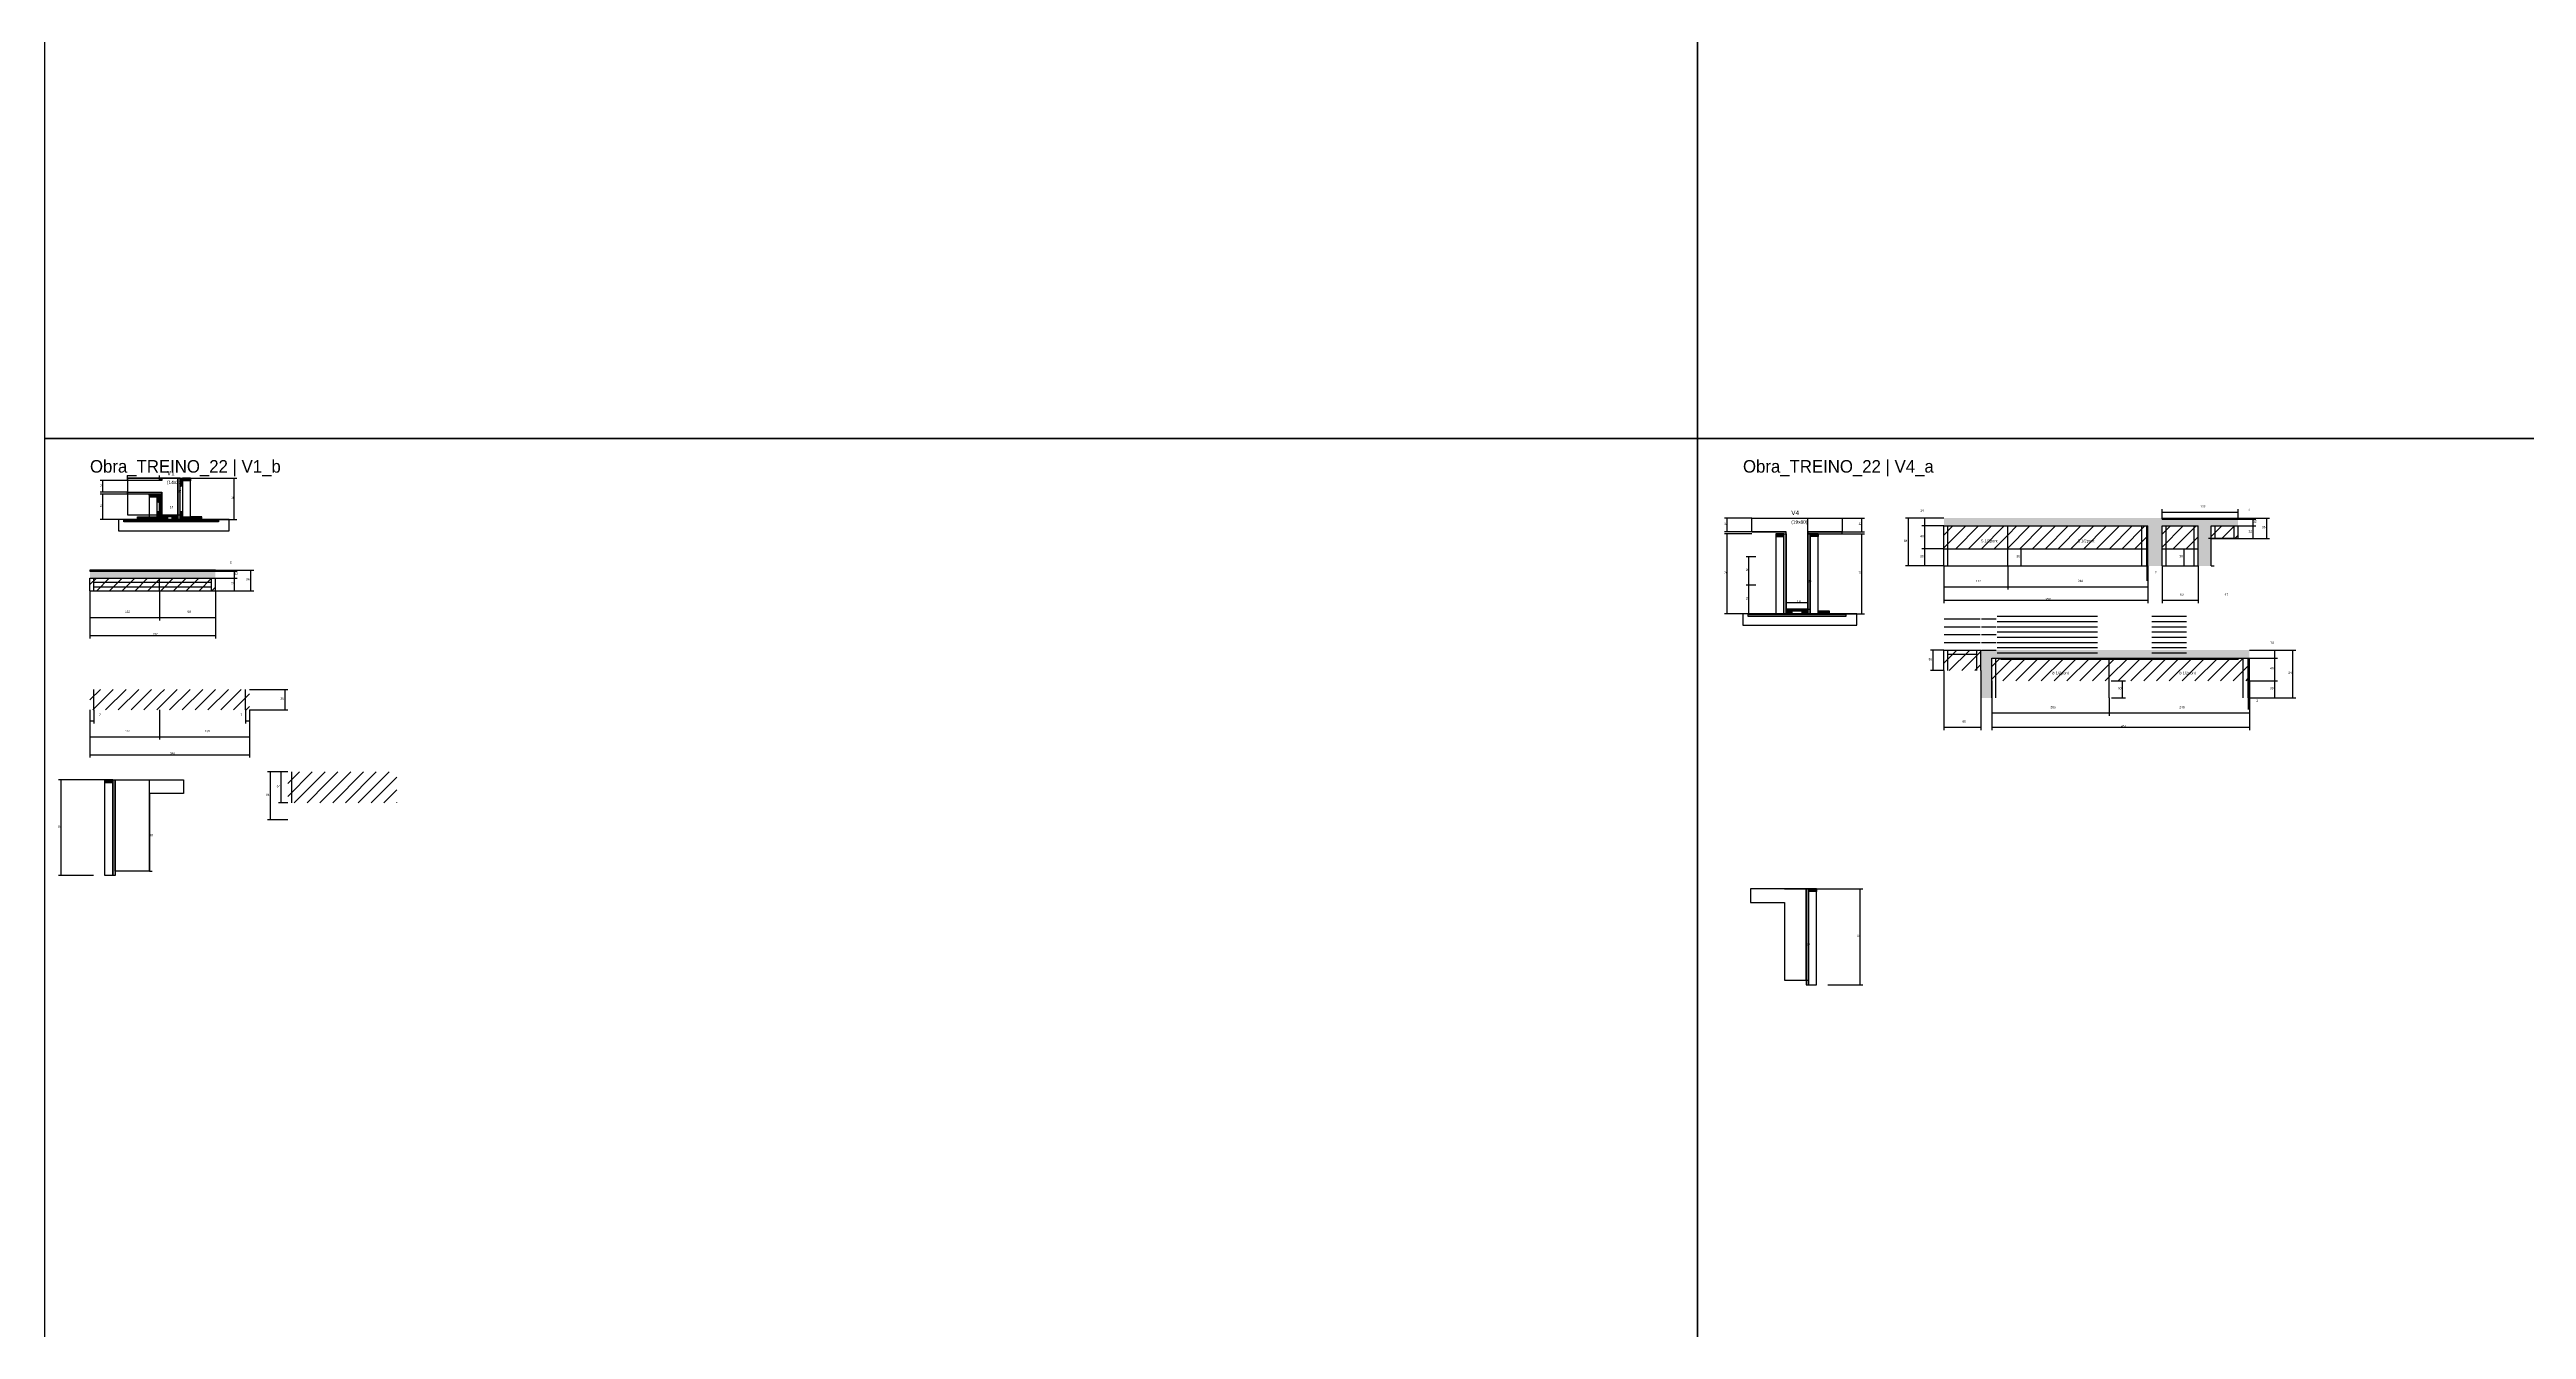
# Model space of a CAD drawing. Header units: metres. Extents: x -41 to 34800, y -36000 to 1848.
# Drawn here: x 26109 to 30455, y -26763 to -24518 of the extents above; entities that cross this region are included whole.
import ezdxf

# ---------------------------------------------------------------- set-up
doc = ezdxf.new("R2010")
doc.units = ezdxf.units.M
for name, color, linetype in [('CELL_BORDER', 8, 'Continuous'), ('CONCRETO', 251, 'Continuous'), ('COTA', 4, 'Continuous'), ('Cota Seção (2x)', 4, 'Continuous'), ('Hachura', 253, 'Continuous'), ('LABEL_ID', 3, 'Continuous'), ('Madeira', 126, 'Continuous'), ('NOMENCLATURA', 7, 'Continuous'), ('Painéis', 200, 'Continuous'), ('SARR_2.2x7', 40, 'Continuous'), ('SCO-___-LAJ', 4, 'Continuous'), ('Texto Seção', 7, 'Continuous')]:
    doc.layers.add(name, color=color, linetype=linetype)

msp = doc.modelspace()

# ---------------------------------------------------------------- hatches: boundary and pattern name
at = {"layer": 'COTA'}
h = msp.add_hatch(dxfattribs=at)
h.set_pattern_fill('AR-CONC', scale=0.03)
h.paths.add_polyline_path([(29815.5, -25353.6), (29878.5, -25353.6), (29878.5, -25423.6), (29901.5, -25423.6), (29901.5, -25375.6), (29901.5, -25353.6), (29948.5, -25353.6), (29948.5, -25341.6), (29815.5, -25341.6), (29815.5, -25339.6), (29432.5, -25339.6), (29432.5, -25353.6), (29790.5, -25353.6), (29790.5, -25423.6), (29815.5, -25423.6)])
h = msp.add_hatch(dxfattribs=at)
h.set_pattern_fill('AR-CONC', scale=0.03)
h.paths.add_polyline_path([(26400, -25433.1), (26180, -25433.1), (26180, -25445.1), (26400, -25445.1)])
h = msp.add_hatch(dxfattribs=at)
h.set_pattern_fill('AR-CONC', scale=0.03)
h.paths.add_polyline_path([(29516.5, -25585.2), (29968.5, -25585.2), (29968.5, -25571.2), (29497.5, -25571.2), (29497.5, -25607.2), (29497.5, -25655.2), (29516.5, -25655.2)])
at = {"layer": 'Hachura'}
h = msp.add_hatch(color=8, dxfattribs=at)
h.dxf.hatch_style = 1
h.paths.add_polyline_path([(26302, -25270), (26306, -25270), (26306, -25270), (26306, -25274), (26306, -25274), (26302, -25274), (26302, -25274), (26302, -25270)])
h = msp.add_hatch(color=8, dxfattribs=at)
h.dxf.hatch_style = 1
h.paths.add_polyline_path([(26338, -25270), (26334, -25270), (26334, -25270), (26334, -25342), (26334, -25342), (26338, -25342), (26338, -25342), (26338, -25270)])
h = msp.add_hatch(dxfattribs=at)
h.set_pattern_fill('ANSI31', scale=0.5)
h.paths.add_polyline_path([(26342.4, -25284), (26338, -25284), (26338, -25284), (26338, -25270), (26338, -25270), (26342.4, -25270), (26342.4, -25270), (26342.4, -25284)])
h = msp.add_hatch(dxfattribs=at)
h.set_pattern_fill('ANSI31', scale=0.5)
h.paths.add_polyline_path([(26356.4, -25270), (26356.4, -25274.4), (26356.4, -25274.4), (26342.4, -25274.4), (26342.4, -25274.4), (26342.4, -25270), (26342.4, -25270), (26356.4, -25270)])
h = msp.add_hatch(color=8, dxfattribs=at)
h.dxf.hatch_style = 1
h.paths.add_polyline_path([(26246, -25298), (26246, -25294), (26246, -25294), (26306, -25294), (26306, -25294), (26306, -25298), (26306, -25298), (26246, -25298)])
h = msp.add_hatch(dxfattribs=at)
h.set_pattern_fill('ANSI31', scale=0.5)
h.paths.add_polyline_path([(26283.6, -25298), (26283.6, -25302.4), (26283.6, -25302.4), (26297.6, -25302.4), (26297.6, -25302.4), (26297.6, -25298), (26297.6, -25298), (26283.6, -25298)])
h = msp.add_hatch(dxfattribs=at)
h.set_pattern_fill('ANSI31', scale=0.5)
h.paths.add_polyline_path([(26302, -25312), (26297.6, -25312), (26297.6, -25312), (26297.6, -25298), (26297.6, -25298), (26302, -25298), (26302, -25298), (26302, -25312)])
h = msp.add_hatch(dxfattribs=at)
h.set_pattern_fill('ANSI31', scale=0.5)
h.paths.add_polyline_path([(26302, -25342), (26297.6, -25342), (26297.6, -25342), (26297.6, -25328), (26297.6, -25328), (26302, -25328), (26302, -25328), (26302, -25342)])
h = msp.add_hatch(color=8, dxfattribs=at)
h.dxf.hatch_style = 1
h.paths.add_polyline_path([(26302, -25298), (26306, -25298), (26306, -25298), (26306, -25342), (26306, -25342), (26302, -25342), (26302, -25342), (26302, -25298)])
h = msp.add_hatch(color=8, dxfattribs=at)
h.dxf.hatch_style = 1
h.paths.add_polyline_path([(26306, -25337.6), (26306, -25334), (26306, -25334), (26334, -25334), (26334, -25334), (26334, -25337.6), (26334, -25337.6), (26306, -25337.6)])
h = msp.add_hatch(dxfattribs=at)
h.set_pattern_fill('ANSI31', scale=0.5)
h.paths.add_polyline_path([(26342.4, -25342), (26338, -25342), (26338, -25342), (26338, -25328), (26338, -25328), (26342.4, -25328), (26342.4, -25328), (26342.4, -25342)])
h = msp.add_hatch(dxfattribs=at)
h.set_pattern_fill('ANSI31', scale=0.5)
h.paths.add_polyline_path([(26263.6, -25342), (26263.6, -25337.6), (26263.6, -25337.6), (26283.6, -25337.6), (26283.6, -25337.6), (26283.6, -25342), (26283.6, -25342), (26263.6, -25342)])
h = msp.add_hatch(dxfattribs=at)
h.set_pattern_fill('ANSI31', scale=0.5)
h.paths.add_polyline_path([(26297.6, -25337.6), (26297.6, -25342), (26297.6, -25342), (26283.6, -25342), (26283.6, -25342), (26283.6, -25337.6), (26283.6, -25337.6), (26297.6, -25337.6)])
h = msp.add_hatch(dxfattribs=at)
h.set_pattern_fill('ANSI31', scale=0.5)
h.paths.add_polyline_path([(26306, -25342), (26306, -25337.6), (26306, -25337.6), (26316, -25337.6), (26316, -25337.6), (26316, -25342), (26316, -25342), (26306, -25342)])
h = msp.add_hatch(dxfattribs=at)
h.set_pattern_fill('ANSI31', scale=0.5)
h.paths.add_polyline_path([(26324, -25342), (26324, -25337.6), (26324, -25337.6), (26334, -25337.6), (26334, -25337.6), (26334, -25342), (26334, -25342), (26324, -25342)])
h = msp.add_hatch(dxfattribs=at)
h.set_pattern_fill('ANSI31', scale=0.5)
h.paths.add_polyline_path([(26356.4, -25337.6), (26356.4, -25342), (26356.4, -25342), (26342.4, -25342), (26342.4, -25342), (26342.4, -25337.6), (26342.4, -25337.6), (26356.4, -25337.6)])
h = msp.add_hatch(dxfattribs=at)
h.set_pattern_fill('ANSI31', scale=0.5)
h.paths.add_polyline_path([(26376.4, -25342), (26376.4, -25337.6), (26376.4, -25337.6), (26356.4, -25337.6), (26356.4, -25337.6), (26356.4, -25342), (26356.4, -25342), (26376.4, -25342)])
h = msp.add_hatch(dxfattribs=at)
h.set_pattern_fill('ANSI31', scale=0.5)
h.paths.add_polyline_path([(29137.8, -25367.6), (29137.8, -25372), (29137.8, -25372), (29151.8, -25372), (29151.8, -25372), (29151.8, -25367.6), (29151.8, -25367.6), (29137.8, -25367.6)])
h = msp.add_hatch(color=8, dxfattribs=at)
h.dxf.hatch_style = 1
h.paths.add_polyline_path([(29151.8, -25367.6), (29155.8, -25367.6), (29155.8, -25367.6), (29155.8, -25507.6), (29155.8, -25507.6), (29151.8, -25507.6), (29151.8, -25507.6), (29151.8, -25367.6)])
h = msp.add_hatch(color=8, dxfattribs=at)
h.dxf.hatch_style = 1
h.paths.add_polyline_path([(29253.8, -25367.6), (29253.8, -25363.6), (29253.8, -25363.6), (29193.8, -25363.6), (29193.8, -25363.6), (29193.8, -25367.6), (29193.8, -25367.6), (29253.8, -25367.6)])
h = msp.add_hatch(color=8, dxfattribs=at)
h.dxf.hatch_style = 1
h.paths.add_polyline_path([(29197.8, -25367.6), (29193.8, -25367.6), (29193.8, -25367.6), (29193.8, -25507.6), (29193.8, -25507.6), (29197.8, -25507.6), (29197.8, -25507.6), (29197.8, -25367.6)])
h = msp.add_hatch(dxfattribs=at)
h.set_pattern_fill('ANSI31', scale=0.5)
h.paths.add_polyline_path([(29211.8, -25367.6), (29211.8, -25372), (29211.8, -25372), (29197.8, -25372), (29197.8, -25372), (29197.8, -25367.6), (29197.8, -25367.6), (29211.8, -25367.6)])
h = msp.add_hatch(dxfattribs=at)
h.set_pattern_fill('ANSI31', scale=5)
h.paths.add_polyline_path([(29544.5, -25393.6), (29544.5, -25353.6), (29432.5, -25353.6), (29432.5, -25393.6)])
h = msp.add_hatch(dxfattribs=at)
h.set_pattern_fill('ANSI31', scale=5)
h.paths.add_polyline_path([(29432.5, -25353.6), (29432.5, -25393.6), (29544.5, -25393.6), (29544.5, -25353.6)])
h = msp.add_hatch(dxfattribs=at)
h.set_pattern_fill('ANSI31', scale=5)
h.paths.add_polyline_path([(29544.5, -25353.6), (29544.5, -25393.6), (29788.5, -25393.6), (29788.5, -25353.6)])
h = msp.add_hatch(dxfattribs=at)
h.set_pattern_fill('ANSI31', scale=5)
h.paths.add_polyline_path([(29788.5, -25393.6), (29788.5, -25353.6), (29544.5, -25353.6), (29544.5, -25393.6)])
h = msp.add_hatch(dxfattribs=at)
h.set_pattern_fill('ANSI31', scale=5)
h.paths.add_polyline_path([(29948.5, -25341.6), (29948.5, -25339.6), (29815.5, -25339.6), (29815.5, -25341.6)])
h = msp.add_hatch(dxfattribs=at)
h.set_pattern_fill('ANSI31', scale=5)
h.paths.add_polyline_path([(29878.5, -25393.6), (29878.5, -25353.6), (29815.5, -25353.6), (29815.5, -25393.6)])
h = msp.add_hatch(dxfattribs=at)
h.set_pattern_fill('ANSI31', scale=5)
h.paths.add_polyline_path([(29815.5, -25393.6), (29878.5, -25393.6), (29878.5, -25353.6), (29815.5, -25353.6)])
h = msp.add_hatch(dxfattribs=at)
h.set_pattern_fill('ANSI31', scale=5)
h.paths.add_polyline_path([(29948.5, -25375.6), (29948.5, -25353.6), (29901.5, -25353.6), (29901.5, -25375.6)])
h = msp.add_hatch(dxfattribs=at)
h.set_pattern_fill('ANSI31', scale=5)
h.paths.add_polyline_path([(29948.5, -25375.6), (29948.5, -25353.6), (29901.5, -25353.6), (29901.5, -25375.6)])
h = msp.add_hatch(dxfattribs=at)
h.set_pattern_fill('ANSI31', scale=5)
h.paths.add_polyline_path([(26400, -25433.1), (26400, -25431.1), (26180, -25431.1), (26180, -25433.1)])
h = msp.add_hatch(dxfattribs=at)
h.set_pattern_fill('ANSI31', scale=5)
h.paths.add_polyline_path([(26180, -25445.1), (26180, -25467.1), (26302, -25467.1), (26302, -25445.1)])
h = msp.add_hatch(dxfattribs=at)
h.set_pattern_fill('ANSI31', scale=5)
h.paths.add_polyline_path([(26302, -25467.1), (26400, -25467.1), (26400, -25445.1), (26302, -25445.1)])
h = msp.add_hatch(color=8, dxfattribs=at)
h.dxf.hatch_style = 1
h.paths.add_polyline_path([(29155.8, -25503.2), (29155.8, -25499.6), (29155.8, -25499.6), (29193.8, -25499.6), (29193.8, -25499.6), (29193.8, -25503.2), (29193.8, -25503.2), (29155.8, -25503.2)])
h = msp.add_hatch(dxfattribs=at)
h.set_pattern_fill('ANSI31', scale=0.5)
h.paths.add_polyline_path([(29155.8, -25507.6), (29155.8, -25503.2), (29155.8, -25503.2), (29165.8, -25503.2), (29165.8, -25503.2), (29165.8, -25507.6), (29165.8, -25507.6), (29155.8, -25507.6)])
h = msp.add_hatch(dxfattribs=at)
h.set_pattern_fill('ANSI31', scale=0.5)
h.paths.add_polyline_path([(29183.8, -25507.6), (29183.8, -25503.2), (29183.8, -25503.2), (29193.8, -25503.2), (29193.8, -25503.2), (29193.8, -25507.6), (29193.8, -25507.6), (29183.8, -25507.6)])
h = msp.add_hatch(dxfattribs=at)
h.set_pattern_fill('ANSI31', scale=0.5)
h.paths.add_polyline_path([(29231.8, -25507.6), (29231.8, -25503.2), (29231.8, -25503.2), (29211.8, -25503.2), (29211.8, -25503.2), (29211.8, -25507.6), (29211.8, -25507.6), (29231.8, -25507.6)])
h = msp.add_hatch(dxfattribs=at)
h.set_pattern_fill('ANSI31', scale=5)
h.paths.add_polyline_path([(29497.5, -25571.2), (29432.5, -25571.2), (29432.5, -25607.2), (29497.5, -25607.2)])
h = msp.add_hatch(dxfattribs=at)
h.set_pattern_fill('ANSI31', scale=5)
h.paths.add_polyline_path([(29722.5, -25625.2), (29722.5, -25585.2), (29516.5, -25585.2), (29516.5, -25625.2)])
h = msp.add_hatch(dxfattribs=at)
h.set_pattern_fill('ANSI31', scale=5)
h.paths.add_polyline_path([(29966.5, -25625.2), (29966.5, -25585.2), (29722.5, -25585.2), (29722.5, -25625.2)])
h = msp.add_hatch(dxfattribs=at)
h.set_pattern_fill('ANSI31', scale=5)
h.paths.add_polyline_path([(26302, -25676.2), (26302, -25640.2), (26180, -25640.2), (26180, -25676.2)])
h = msp.add_hatch(dxfattribs=at)
h.set_pattern_fill('ANSI31', scale=5)
h.paths.add_polyline_path([(26302, -25640.2), (26302, -25676.2), (26460, -25676.2), (26460, -25640.2)])
h = msp.add_hatch(dxfattribs=at)
h.set_pattern_fill('ANSI31', scale=0.5)
h.paths.add_polyline_path([(26206.2, -25798.9), (26206.2, -25803.3), (26206.2, -25803.3), (26220.2, -25803.3), (26220.2, -25803.3), (26220.2, -25798.9), (26220.2, -25798.9), (26206.2, -25798.9)])
h = msp.add_hatch(color=8, dxfattribs=at)
h.dxf.hatch_style = 1
h.paths.add_polyline_path([(26220.2, -25798.9), (26224.2, -25798.9), (26224.2, -25798.9), (26224.2, -25966.9), (26224.2, -25966.9), (26220.2, -25966.9), (26220.2, -25966.9), (26220.2, -25798.9)])
h = msp.add_hatch(dxfattribs=at)
h.set_pattern_fill('ANSI31', scale=5)
h.paths.add_polyline_path([(26596.1, -25838.9), (26596.1, -25784.9), (26527.1, -25784.9), (26527.1, -25838.9)])
h = msp.add_hatch(dxfattribs=at)
h.set_pattern_fill('ANSI31', scale=5)
h.paths.add_polyline_path([(26718.1, -25838.9), (26718.1, -25784.9), (26596.1, -25784.9), (26596.1, -25838.9)])
h = msp.add_hatch(color=8, dxfattribs=at)
h.dxf.hatch_style = 1
h.paths.add_polyline_path([(29195.1, -25990.2), (29191.1, -25990.2), (29191.1, -25990.2), (29191.1, -26158.2), (29191.1, -26158.2), (29195.1, -26158.2), (29195.1, -26158.2), (29195.1, -25990.2)])
h = msp.add_hatch(dxfattribs=at)
h.set_pattern_fill('ANSI31', scale=0.5)
h.paths.add_polyline_path([(29209.1, -25990.2), (29209.1, -25994.6), (29209.1, -25994.6), (29195.1, -25994.6), (29195.1, -25994.6), (29195.1, -25990.2), (29195.1, -25990.2), (29209.1, -25990.2)])

# ---------------------------------------------------------------- linework, layer by layer
at = {"layer": 'CELL_BORDER'}
for points in [[(26100, -25200), (29000, -25200), (29000, -23400), (26100, -23400)], [(29000, -25200), (31900, -25200), (31900, -23400), (29000, -23400)], [(26100, -27000), (29000, -27000), (29000, -25200), (26100, -25200)], [(29000, -27000), (31900, -27000), (31900, -25200), (29000, -25200)]]:
    msp.add_lwpolyline(points, close=True, dxfattribs=at)
at = {"layer": 'CONCRETO'}
for points in [[(26246, -25274), (26246, -25294), (26306, -25294), (26306, -25334), (26334, -25334), (26334, -25290), (26334, -25270), (26306, -25270), (26306, -25274)], [(26246, -25334), (26334, -25334), (26334, -25270), (26246, -25270)], [(29193.8, -25363.6), (29193.8, -25373.6), (29193.8, -25499.6), (29155.8, -25499.6), (29155.8, -25363.6), (29095.8, -25363.6), (29095.8, -25339.6), (29193.8, -25339.6), (29253.8, -25339.6), (29253.8, -25363.6)], [(26224.2, -25818.9), (26224.2, -25798.9), (26344.2, -25798.9), (26344.2, -25822.9), (26284.2, -25822.9), (26284.2, -25958.9), (26224.2, -25958.9), (26224.2, -25818.9)], [(29191.1, -26010.2), (29191.1, -25990.2), (29093.1, -25990.2), (29093.1, -26014.2), (29153.1, -26014.2), (29153.1, -26150.2), (29191.1, -26150.2), (29191.1, -26010.2)]]:
    msp.add_lwpolyline(points, close=True, dxfattribs=at)
at = {"layer": 'COTA'}
for p, q in [((26246, -25274), (26197.6, -25274)), ((26202.6, -25294), (26202.6, -25274)), ((26246, -25274), (26246, -25265)), ((26246, -25270), (26302, -25270)), ((26302, -25270), (26302, -25265)), ((26356.4, -25270), (26437.9, -25270)), ((26432.9, -25342), (26432.9, -25270)), ((26246, -25294), (26197.6, -25294)), ((26246, -25298), (26197.6, -25298)), ((26202.6, -25342), (26202.6, -25298)), ((29815.5, -25339.6), (29815.5, -25324.3)), ((29815.5, -25329.3), (29948.5, -25329.3)), ((29948.5, -25339.6), (29948.5, -25324.3)), ((26263.6, -25342), (26197.6, -25342)), ((26376.4, -25342), (26437.9, -25342)), ((29095.8, -25339.6), (29047.5, -25339.6)), ((29095.8, -25363.6), (29047.5, -25363.6)), ((29095.8, -25367.6), (29047.5, -25367.6)), ((29052.5, -25363.6), (29052.5, -25339.6)), ((29052.5, -25507.6), (29052.5, -25367.6)), ((29211.8, -25367.6), (29293.3, -25367.6)), ((29253.8, -25339.6), (29293.3, -25339.6)), ((29253.8, -25363.6), (29293.3, -25363.6)), ((29288.3, -25363.6), (29288.3, -25339.6)), ((29288.3, -25507.6), (29288.3, -25367.6)), ((29432.5, -25339.6), (29365.3, -25339.6)), ((29370.3, -25423.6), (29370.3, -25339.6)), ((29432.5, -25339.6), (29394, -25339.6)), ((29432.5, -25353.6), (29394, -25353.6)), ((29432.5, -25353.6), (29394, -25353.6)), ((29399, -25353.6), (29399, -25339.6)), ((29399, -25393.6), (29399, -25353.6)), ((29948.5, -25375.6), (29896.5, -25375.6)), ((29901.5, -25423.6), (29901.5, -25375.6)), ((29948.5, -25339.6), (29980, -25339.6)), ((29948.5, -25339.6), (30003.8, -25339.6)), ((29948.5, -25341.6), (29980, -25341.6)), ((29948.5, -25341.6), (29980, -25341.6)), ((29948.5, -25353.6), (29980, -25353.6)), ((29948.5, -25353.6), (29980, -25353.6)), ((29948.5, -25375.6), (29980, -25375.6)), ((29948.5, -25375.6), (30003.8, -25375.6)), ((29975, -25341.6), (29975, -25339.6)), ((29975, -25353.6), (29975, -25341.6)), ((29975, -25375.6), (29975, -25353.6)), ((29998.8, -25375.6), (29998.8, -25339.6)), ((29102.8, -25407.6), (29085.3, -25407.6)), ((29090.3, -25457.6), (29090.3, -25407.6)), ((29432.5, -25393.6), (29394, -25393.6)), ((29432.5, -25393.6), (29394, -25393.6)), ((29399, -25423.6), (29399, -25393.6)), ((29548, -25393.6), (29573, -25393.6)), ((29568, -25423.6), (29568, -25393.6)), ((29847, -25393.6), (29858.8, -25393.6)), ((29853.8, -25423.6), (29853.8, -25393.6)), ((26400, -25431.1), (26467.3, -25431.1)), ((26400, -25431.1), (26438.5, -25431.1)), ((26400, -25433.1), (26438.5, -25433.1)), ((26400, -25433.1), (26438.5, -25433.1)), ((26400, -25445.1), (26438.5, -25445.1)), ((26400, -25445.1), (26438.5, -25445.1)), ((26433.5, -25433.1), (26433.5, -25431.1)), ((26433.5, -25445.1), (26433.5, -25433.1)), ((26433.5, -25467.1), (26433.5, -25445.1)), ((26462.3, -25467.1), (26462.3, -25431.1)), ((29102.8, -25457.6), (29085.3, -25457.6)), ((29102.8, -25457.6), (29085.3, -25457.6)), ((29090.3, -25507.6), (29090.3, -25457.6)), ((29432.5, -25423.6), (29365.3, -25423.6)), ((29432.5, -25423.6), (29394, -25423.6)), ((29432.5, -25423.6), (29432.5, -25465.1)), ((29432.5, -25423.6), (29432.5, -25488.8)), ((29432.5, -25460.1), (29544.5, -25460.1)), ((29544.5, -25423.6), (29544.5, -25465.1)), ((29544.5, -25423.6), (29544.5, -25465.1)), ((29544.5, -25460.1), (29790.5, -25460.1)), ((29548.8, -25423.6), (29573, -25423.6)), ((29788.5, -25423.6), (29788.5, -25449.8)), ((29788.5, -25444.8), (29790.5, -25444.8)), ((29790.5, -25423.6), (29790.5, -25465.1)), ((29790.5, -25423.6), (29790.5, -25488.8)), ((29790.5, -25423.6), (29790.5, -25449.8)), ((29815.5, -25423.6), (29815.5, -25488.8)), ((29847, -25423.6), (29858.8, -25423.6)), ((29878.5, -25423.6), (29878.5, -25488.8)), ((29901.5, -25423.6), (29906.5, -25423.6)), ((26180, -25467.1), (26180, -25519.2)), ((26180, -25467.1), (26180, -25550.8)), ((26302, -25467.1), (26302, -25519.2)), ((26302, -25467.1), (26302, -25519.2)), ((26400, -25467.1), (26438.5, -25467.1)), ((26400, -25467.1), (26400, -25519.2)), ((26400, -25467.1), (26400, -25550.8)), ((26400, -25467.1), (26467.3, -25467.1)), ((29117.8, -25507.6), (29047.5, -25507.6)), ((29102.8, -25507.6), (29085.3, -25507.6)), ((29231.8, -25507.6), (29293.3, -25507.6)), ((29432.5, -25483.8), (29790.5, -25483.8)), ((29815.5, -25483.8), (29878.5, -25483.8)), ((26180, -25514.2), (26302, -25514.2)), ((26180, -25545.8), (26400, -25545.8)), ((26302, -25514.2), (26400, -25514.2)), ((29432.5, -25571.2), (29408.8, -25571.2)), ((29413.8, -25607.2), (29413.8, -25571.2)), ((29968.5, -25571.2), (30017.8, -25571.2)), ((29968.5, -25571.2), (30049.8, -25571.2)), ((29968.5, -25585.2), (30017.8, -25585.2)), ((29968.5, -25585.2), (30017.8, -25585.2)), ((30012.8, -25585.2), (30012.8, -25571.2)), ((30012.8, -25625.2), (30012.8, -25585.2)), ((30044.8, -25655.2), (30044.8, -25571.2)), ((29432.5, -25607.2), (29408.8, -25607.2)), ((29432.5, -25607.2), (29432.5, -25711.5)), ((29497.5, -25607.2), (29497.5, -25711.5)), ((29516.5, -25625.2), (29516.5, -25686.5)), ((29516.5, -25625.2), (29516.5, -25711.5)), ((29726, -25625.2), (29751, -25625.2)), ((29746, -25655.2), (29746, -25625.2)), ((29966.5, -25625.2), (30017.8, -25625.2)), ((29968.5, -25625.2), (29968.5, -25686.5)), ((29968.5, -25625.2), (29968.5, -25711.5)), ((29968.5, -25625.2), (30017.8, -25625.2)), ((30012.8, -25655.2), (30012.8, -25625.2)), ((26180, -25676.2), (26180, -25728.3)), ((26180, -25676.2), (26180, -25759.9)), ((26180, -25676.2), (26180, -25700.1)), ((26187, -25676.2), (26187, -25700.1)), ((26302, -25676.2), (26302, -25728.3)), ((26302, -25676.2), (26302, -25728.3)), ((26453, -25676.2), (26453, -25700.1)), ((26460, -25640.2), (26527.3, -25640.2)), ((26460, -25676.2), (26460, -25728.3)), ((26460, -25676.2), (26460, -25759.9)), ((26460, -25676.2), (26527.3, -25676.2)), ((26460, -25676.2), (26460, -25700.1)), ((26522.3, -25676.2), (26522.3, -25640.2)), ((29516.5, -25681.5), (29722.5, -25681.5)), ((29722.5, -25655.2), (29722.5, -25686.5)), ((29722.5, -25655.2), (29722.5, -25686.5)), ((29722.5, -25681.5), (29968.5, -25681.5)), ((29726.8, -25655.2), (29751, -25655.2)), ((29966.5, -25649.1), (29966.5, -25675.3)), ((29966.5, -25655.2), (30049.8, -25655.2)), ((29966.5, -25670.3), (29968.5, -25670.3)), ((29968.5, -25649.1), (29968.5, -25675.3)), ((29968.5, -25655.2), (30017.8, -25655.2)), ((26180, -25695.1), (26187, -25695.1)), ((26180, -25723.3), (26302, -25723.3)), ((26302, -25723.3), (26460, -25723.3)), ((26453, -25695.1), (26460, -25695.1)), ((29432.5, -25706.5), (29497.5, -25706.5)), ((29516.5, -25706.5), (29968.5, -25706.5)), ((26180, -25754.9), (26460, -25754.9)), ((26206.2, -25798.9), (26124.7, -25798.9)), ((26129.7, -25966.9), (26129.7, -25798.9)), ((26527.1, -25784.9), (26491.7, -25784.9)), ((26496.7, -25868.9), (26496.7, -25784.9)), ((26527.1, -25784.9), (26510.6, -25784.9)), ((26515.6, -25838.9), (26515.6, -25784.9)), ((26527.1, -25838.9), (26510.6, -25838.9)), ((26527.1, -25868.9), (26491.7, -25868.9)), ((26186.2, -25966.9), (26124.7, -25966.9)), ((29209.1, -25990.2), (29290.5, -25990.2)), ((29285.5, -26158.2), (29285.5, -25990.2)), ((29229.1, -26158.2), (29290.5, -26158.2))]:
    msp.add_line(p, q, dxfattribs=at)
at = {"layer": 'Cota Seção (2x)'}
for p, q in [((26306, -25270), (26339, -25270)), ((26334, -25334), (26334, -25270)), ((26306, -25334), (26306, -25329)), ((26306, -25334), (26339, -25334)), ((26306, -25334), (26334, -25334)), ((26334, -25334), (26334, -25329)), ((29155.8, -25339.6), (29198.8, -25339.6)), ((29193.8, -25499.6), (29193.8, -25339.6)), ((29155.8, -25499.6), (29155.8, -25482.8)), ((29155.8, -25487.8), (29193.8, -25487.8)), ((29155.8, -25499.6), (29198.8, -25499.6)), ((29193.8, -25499.6), (29193.8, -25482.8)), ((26284.2, -25958.9), (26284.2, -25798.9)), ((26284.2, -25798.9), (26289.2, -25798.9)), ((26284.2, -25958.9), (26289.2, -25958.9)), ((29153.1, -25990.2), (29196.1, -25990.2)), ((29191.1, -26150.2), (29191.1, -25990.2)), ((29153.1, -26150.2), (29196.1, -26150.2))]:
    msp.add_line(p, q, dxfattribs=at)
at = {"layer": 'Madeira'}
for points in [[(26342.4, -25284), (26338, -25284), (26338, -25270), (26342.4, -25270)], [(26356.4, -25270), (26356.4, -25274.4), (26342.4, -25274.4), (26342.4, -25270)], [(26356.4, -25270), (26342.4, -25270), (26342.4, -25342), (26356.4, -25342)], [(26283.6, -25298), (26283.6, -25302.4), (26297.6, -25302.4), (26297.6, -25298)], [(26283.6, -25342), (26297.6, -25342), (26297.6, -25298), (26283.6, -25298)], [(26302, -25312), (26297.6, -25312), (26297.6, -25298), (26302, -25298)], [(26302, -25342), (26297.6, -25342), (26297.6, -25328), (26302, -25328)], [(26342.4, -25342), (26338, -25342), (26338, -25328), (26342.4, -25328)], [(26230.2, -25362), (26424.1, -25362), (26424.1, -25342), (26230.2, -25342)], [(26263.6, -25342), (26263.6, -25337.6), (26283.6, -25337.6), (26283.6, -25342)], [(26297.6, -25337.6), (26297.6, -25342), (26283.6, -25342), (26283.6, -25337.6)], [(26306, -25342), (26306, -25337.6), (26316, -25337.6), (26316, -25342)], [(26324, -25342), (26324, -25337.6), (26334, -25337.6), (26334, -25342)], [(26356.4, -25337.6), (26356.4, -25342), (26342.4, -25342), (26342.4, -25337.6)], [(26376.4, -25342), (26376.4, -25337.6), (26356.4, -25337.6), (26356.4, -25342)], [(29137.8, -25367.6), (29137.8, -25372), (29151.8, -25372), (29151.8, -25367.6)], [(29137.8, -25507.6), (29151.8, -25507.6), (29151.8, -25367.6), (29137.8, -25367.6)], [(29211.8, -25367.6), (29211.8, -25372), (29197.8, -25372), (29197.8, -25367.6)], [(29211.8, -25367.6), (29197.8, -25367.6), (29197.8, -25507.6), (29211.8, -25507.6)], [(29080, -25527.6), (29279.6, -25527.6), (29279.6, -25507.6), (29080, -25507.6)], [(29155.8, -25507.6), (29155.8, -25503.2), (29165.8, -25503.2), (29165.8, -25507.6)], [(29183.8, -25507.6), (29183.8, -25503.2), (29193.8, -25503.2), (29193.8, -25507.6)], [(29231.8, -25507.6), (29231.8, -25503.2), (29211.8, -25503.2), (29211.8, -25507.6)], [(26206.2, -25798.9), (26206.2, -25803.3), (26220.2, -25803.3), (26220.2, -25798.9)], [(26206.2, -25798.9), (26220.2, -25798.9), (26220.2, -25966.9), (26206.2, -25966.9)], [(29209.1, -25990.2), (29209.1, -25994.6), (29195.1, -25994.6), (29195.1, -25990.2)], [(29209.1, -25990.2), (29195.1, -25990.2), (29195.1, -26158.2), (29209.1, -26158.2)]]:
    msp.add_lwpolyline(points, close=True, dxfattribs=at)
at = {"layer": 'Painéis'}
for p, q in [((26334, -25342), (26334, -25270)), ((26246, -25294), (26306, -25294)), ((26246, -25298), (26246, -25294)), ((26306, -25298), (26306, -25294)), ((26306, -25342), (26306, -25298)), ((26306, -25334), (26334, -25334)), ((26306, -25337.6), (26306, -25334)), ((26334, -25337.6), (26334, -25334)), ((29095.8, -25363.6), (29155.8, -25363.6)), ((29193.8, -25363.6), (29253.8, -25363.6)), ((29432.5, -25353.6), (29790.5, -25353.6)), ((29432.5, -25423.6), (29432.5, -25353.6)), ((29544.5, -25423.6), (29544.5, -25353.6)), ((29788.5, -25423.6), (29788.5, -25353.6)), ((29790.5, -25423.6), (29790.5, -25353.6)), ((29815.5, -25339.6), (29948.5, -25339.6)), ((29815.5, -25341.6), (29948.5, -25341.6)), ((29815.5, -25353.6), (29878.5, -25353.6)), ((29815.5, -25423.6), (29815.5, -25353.6)), ((29878.5, -25423.6), (29878.5, -25353.6)), ((29901.5, -25353.6), (29948.5, -25353.6)), ((29901.5, -25375.6), (29901.5, -25353.6)), ((29901.5, -25375.6), (29948.5, -25375.6)), ((29948.5, -25375.6), (29948.5, -25353.6)), ((29432.5, -25393.6), (29788.5, -25393.6)), ((29815.5, -25393.6), (29878.5, -25393.6)), ((26180, -25431.1), (26400, -25431.1)), ((26180, -25433.1), (26400, -25433.1)), ((26180, -25445.1), (26400, -25445.1)), ((26180, -25467.1), (26180, -25445.1)), ((26302, -25467.1), (26302, -25445.1)), ((26400, -25467.1), (26400, -25445.1)), ((29432.5, -25423.6), (29790.5, -25423.6)), ((29815.5, -25423.6), (29878.5, -25423.6)), ((26180, -25467.1), (26400, -25467.1)), ((29155.8, -25499.6), (29193.8, -25499.6)), ((29432.5, -25571.2), (29497.5, -25571.2)), ((29432.5, -25607.2), (29432.5, -25571.2)), ((29497.5, -25607.2), (29497.5, -25571.2)), ((29516.5, -25585.2), (29968.5, -25585.2)), ((29516.5, -25655.2), (29516.5, -25585.2)), ((29722.5, -25655.2), (29722.5, -25585.2)), ((29966.5, -25655.2), (29966.5, -25585.2)), ((29968.5, -25655.2), (29968.5, -25585.2))]:
    msp.add_line(p, q, dxfattribs=at)
for points in [[(26302, -25270), (26306, -25270), (26306, -25274), (26302, -25274)], [(26338, -25270), (26334, -25270), (26334, -25342), (26338, -25342)], [(26246, -25298), (26246, -25294), (26306, -25294), (26306, -25298)], [(26302, -25298), (26306, -25298), (26306, -25342), (26302, -25342)], [(26306, -25337.6), (26306, -25334), (26334, -25334), (26334, -25337.6)], [(29151.8, -25367.6), (29155.8, -25367.6), (29155.8, -25507.6), (29151.8, -25507.6)], [(29253.8, -25367.6), (29253.8, -25363.6), (29193.8, -25363.6), (29193.8, -25367.6)], [(29197.8, -25367.6), (29193.8, -25367.6), (29193.8, -25507.6), (29197.8, -25507.6)], [(29815.5, -25339.6), (29948.5, -25339.6), (29948.5, -25341.6), (29815.5, -25341.6)], [(26180, -25433.1), (26400, -25433.1), (26400, -25431.1), (26180, -25431.1)], [(29155.8, -25503.2), (29155.8, -25499.6), (29193.8, -25499.6), (29193.8, -25503.2)], [(26220.2, -25798.9), (26224.2, -25798.9), (26224.2, -25966.9), (26220.2, -25966.9)], [(29195.1, -25990.2), (29191.1, -25990.2), (29191.1, -26158.2), (29195.1, -26158.2)]]:
    msp.add_lwpolyline(points, close=True, dxfattribs=at)
at = {"layer": 'SARR_2.2x7'}
for p, q in [((29439.5, -25393.6), (29439.5, -25353.6)), ((29779.5, -25393.6), (29779.5, -25353.6)), ((29822.5, -25393.6), (29822.5, -25353.6)), ((29871.5, -25393.6), (29871.5, -25353.6)), ((29908.5, -25375.6), (29908.5, -25353.6)), ((29941.5, -25375.6), (29941.5, -25353.6)), ((29439.5, -25423.6), (29439.5, -25393.6)), ((29779.5, -25423.6), (29779.5, -25393.6)), ((29822.5, -25423.6), (29822.5, -25393.6)), ((29871.5, -25423.6), (29871.5, -25393.6)), ((26187, -25467.1), (26187, -25445.1)), ((26187, -25452.1), (26302, -25452.1)), ((26187, -25460.1), (26302, -25460.1)), ((26302, -25452.1), (26393, -25452.1)), ((26302, -25460.1), (26393, -25460.1)), ((26393, -25467.1), (26393, -25445.1)), ((29433.2, -25516.6), (29496.2, -25516.6)), ((29433.2, -25530.3), (29496.2, -25530.3)), ((29433.2, -25544), (29496.2, -25544)), ((29498.2, -25516.6), (29524.2, -25516.6)), ((29498.2, -25530.3), (29524.2, -25530.3)), ((29498.2, -25544), (29524.2, -25544)), ((29526.2, -25512), (29702.2, -25512)), ((29526.2, -25521.2), (29702.2, -25521.2)), ((29526.2, -25530.3), (29702.2, -25530.3)), ((29526.2, -25539.5), (29702.2, -25539.5)), ((29526.2, -25548.6), (29702.2, -25548.6)), ((29797.2, -25512), (29858.2, -25512)), ((29797.2, -25521.2), (29858.2, -25521.2)), ((29797.2, -25530.3), (29858.2, -25530.3)), ((29797.2, -25539.5), (29858.2, -25539.5)), ((29797.2, -25548.6), (29858.2, -25548.6)), ((29433.2, -25557.8), (29496.2, -25557.8)), ((29433.2, -25571.5), (29496.2, -25571.5)), ((29439.5, -25607.2), (29439.5, -25571.2)), ((29439.5, -25578.2), (29490.5, -25578.2)), ((29490.5, -25607.2), (29490.5, -25571.2)), ((29498.2, -25557.8), (29524.2, -25557.8)), ((29498.2, -25571.5), (29524.2, -25571.5)), ((29523.5, -25625.2), (29523.5, -25585.2)), ((29526.2, -25557.8), (29702.2, -25557.8)), ((29526.2, -25566.9), (29702.2, -25566.9)), ((29526.2, -25576.1), (29702.2, -25576.1)), ((29531.5, -25587.4), (29722.5, -25587.4)), ((29722.5, -25587.4), (29949.5, -25587.4)), ((29797.2, -25557.8), (29858.2, -25557.8)), ((29797.2, -25566.9), (29858.2, -25566.9)), ((29797.2, -25576.1), (29858.2, -25576.1)), ((29957.5, -25625.2), (29957.5, -25585.2)), ((29523.5, -25655.2), (29523.5, -25625.2)), ((29957.5, -25655.2), (29957.5, -25625.2)), ((26187, -25676.2), (26187, -25640.2)), ((26453, -25676.2), (26453, -25640.2)), ((26534.1, -25838.9), (26534.1, -25784.9))]:
    msp.add_line(p, q, dxfattribs=at)
at = {"layer": 'SCO-___-LAJ'}
for points in [[(26239.2, -25343.3), (26405.3, -25343.3), (26405.3, -25346.5), (26239.2, -25346.5)], [(29089, -25508.9), (29260.7, -25508.9), (29260.7, -25512.1), (29089, -25512.1)]]:
    msp.add_lwpolyline(points, close=True, dxfattribs=at)

# ---------------------------------------------------------------- texts
at = {"layer": 'COTA'}
for s, p in [('2', (26197.1, -25255.6)), ('10', (26197.1, -25284)), ('22', (26197.1, -25320)), ('36', (26427.4, -25306)), ('14', (29391, -25328.5)), ('133', (29882, -25321.1)), ('2', (29967, -25327.5)), ('12', (29047, -25351.6)), ('12', (29282.8, -25351.6)), ('84', (29362.2, -25381.6)), ('40', (29390.9, -25373.6)), ('22', (29967, -25364.6)), ('12', (29975, -25347.6)), ('36', (29990.5, -25357.6)), ('2', (26425.5, -25419)), ('30', (29390.8, -25408.6)), ('30', (29559.8, -25408.6)), ('30', (29845.6, -25408.6)), ('22', (26427, -25456.1)), ('12', (26433.5, -25439.1)), ('36', (26454, -25449.1)), ('70', (29047, -25437.6)), ('25', (29084.8, -25432.6)), ('70', (29282.8, -25437.6)), ('112', (29488.5, -25452.1)), ('246', (29667.5, -25452)), ('2', (29802.6, -25436.8)), ('122', (26241, -25506.1)), ('98', (26351, -25506.1)), ('25', (29084.8, -25482.6)), ('358', (29610.5, -25483.8)), ('63', (29847, -25475.6)), ('47', (29925, -25475.8)), ('220', (26290, -25545.8)), ('36', (29405.5, -25589.2)), ('14', (30004.8, -25560.2)), ('30', (29737.8, -25640.2)), ('40', (30004.7, -25605.2)), ('30', (30004.6, -25640.2)), ('84', (30036.7, -25613.2)), ('36', (26514, -25658.2)), ('206', (29619.5, -25673.4)), ('246', (29845.5, -25673.4)), ('2', (29980.6, -25662.3)), ('7', (26195.9, -25687)), ('122', (26241, -25715.2)), ('158', (26381, -25715.2)), ('7', (26444.1, -25687)), ('65', (29465, -25698.4)), ('452', (29743.3, -25706.5)), ('280', (26320, -25754.9)), ('54', (26507.5, -25811.9)), ('84', (26488.6, -25826.9)), ('84', (26124.2, -25882.9)), ('84', (29280, -26074.2))]:
    msp.add_text(s, height=4, dxfattribs=at).set_placement(p)
at = {"layer": 'Cota Seção (2x)'}
for s, p in [('32', (26334, -25294.5)), ('14', (26320, -25322.5)), ('80', (29193.8, -25452.4)), ('19', (29174.8, -25487.8)), ('80', (26284.2, -25897.8)), ('80', (29191.1, -26089.1))]:
    msp.add_text(s, height=4, dxfattribs=at).set_placement(p)
at = {"layer": 'LABEL_ID'}
for s, p in [('Obra_TREINO_22 | V1_b', (26180, -25260)), ('Obra_TREINO_22 | V4_a', (29080, -25260))]:
    msp.add_text(s, height=22, dxfattribs=at).set_placement(p)
at = {"layer": 'NOMENCLATURA'}
for s, p in [('5 1/2pont', (29497.9, -25382.2)), ('8 1/2pont', (29667.5, -25382.2)), ('8 1/2pont', (29622.6, -25613.9)), ('8 1/2pont', (29845.5, -25613.9))]:
    msp.add_text(s, height=5, dxfattribs=at).set_placement(p)
at = {"layer": 'Texto Seção'}
for s, height, p in [('V1', 8, (26315, -25265)), ('(14x32)', 6, (26315, -25280)), ('V4', 8, (29164.8, -25334.6)), ('(19x80)', 6, (29164.8, -25349.6))]:
    msp.add_text(s, height=height, dxfattribs=at).set_placement(p)

doc.saveas('drawing.dxf')
